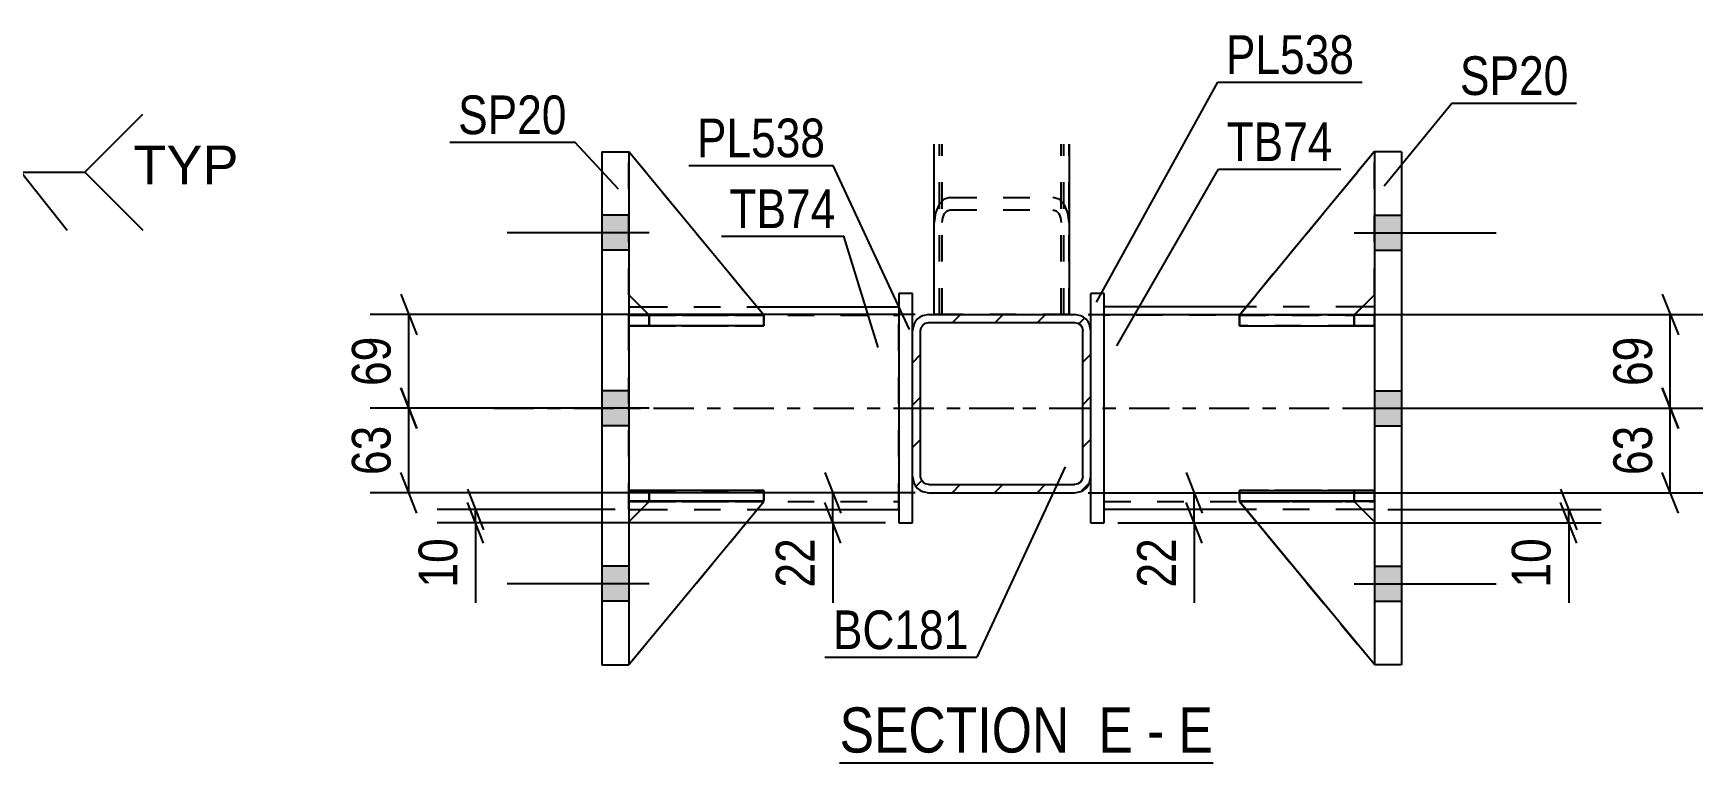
# Model space of a CAD drawing. Header units: millimetres. Extents: x 0 to 841, y 0 to 594.
# Drawn here: x 135.1 to 258.7, y 144.3 to 198.3 of the extents above; entities that cross this region are included whole.
import ezdxf

# ---------------------------------------------------------------- set-up
doc = ezdxf.new("R2010")
doc.units = ezdxf.units.MM
doc.linetypes.add('DXK_LINE_DOT2', pattern=[3.9198, 1.9599, -1.9599])
doc.linetypes.add('DXK_LINE_DOT3', pattern=[5.9187, 2.979, -0.9799, 0.9799, -0.9799])
doc.styles.add('Arial', font='ARIAL.TTF', dxfattribs={"height": 0.2})
doc.styles.add('Arial Narrow', font='ARIALN.TTF', dxfattribs={"height": 0.2})

# ---------------------------------------------------------------- blocks, each defined once
blk = doc.blocks.new('Unknown-814521846-15 - 6821')
at = {"color": 6, "linetype": 'Continuous'}
blk.add_line((194.78, 144.28), (222.43, 144.28), dxfattribs=at)
at = {"color": 0, "linetype": 'Continuous'}
for points in [[(212.89, 145.03), (212.89, 148.53), (194.78, 148.53), (194.78, 145.03)], [(216.5, 145.03), (216.5, 148.53), (213.94, 148.53), (213.94, 145.03)], [(218.82, 145.03), (218.82, 148.53), (217.55, 148.53), (217.55, 145.03)], [(222.43, 145.03), (222.43, 148.53), (219.87, 148.53), (219.87, 145.03)]]:
    blk.add_wipeout(points, dxfattribs=at)
at = {"color": 7, "linetype": 'Continuous', "style": 'Arial Narrow'}
for s, p in [('SECTION ', (194.78, 145.03)), ('E', (213.94, 145.03)), ('E', (219.87, 145.03)), ('-', (217.55, 145.03))]:
    blk.add_text(s, height=3.34, dxfattribs=at).set_placement(p)
blk = doc.blocks.new('Part-814521846-6914 - 6821')
at = {"color": 2, "linetype": 'Continuous'}
for p, q in [((200.18, 179.04), (199.18, 179.04)), ((199.18, 179.04), (199.18, 162.04)), ((200.18, 176.27), (200.18, 179.04)), ((200.18, 162.04), (200.18, 165.47)), ((199.18, 162.04), (200.18, 162.04))]:
    blk.add_line(p, q, dxfattribs=at)
at = {"color": 7, "linetype": 'DXK_LINE_DOT2'}
blk.add_line((200.18, 165.47), (200.18, 176.27), dxfattribs=at)
blk = doc.blocks.new('Part-814521846-6857 - 6821')
at = {"color": 7, "linetype": 'DXK_LINE_DOT2'}
for p, q in [((234.38, 189.54), (224.38, 177.43)), ((224.38, 177.43), (234.38, 189.54)), ((234.38, 178.93), (234.38, 189.54)), ((232.88, 177.43), (234.38, 178.93)), ((232.88, 177.43), (234.38, 178.93)), ((224.38, 177.43), (232.88, 177.43)), ((224.38, 177.43), (224.38, 177.43)), ((232.88, 177.43), (224.38, 177.43)), ((232.88, 177.43), (232.88, 177.43))]:
    blk.add_line(p, q, dxfattribs=at)
blk = doc.blocks.new('Part-814521846-6843 - 6821')
at = {"color": 2, "linetype": 'Continuous'}
for p, q in [((201.78, 177.47), (201.78, 190.08)), ((211.78, 190.08), (211.78, 177.47))]:
    blk.add_line(p, q, dxfattribs=at)
at = {"color": 7, "linetype": 'DXK_LINE_DOT2'}
for p, q in [((202.18, 177.47), (202.18, 190.08)), ((211.38, 177.47), (211.38, 190.08)), ((211.78, 177.47), (201.78, 177.47))]:
    blk.add_line(p, q, dxfattribs=at)
blk = doc.blocks.new('Part-814521846-6827 - 6821')
at = {"color": 2, "linetype": 'Continuous'}
for p, q in [((224.89, 178.03), (214.38, 178.03)), ((234.38, 178.03), (233.49, 178.03)), ((224.87, 163.03), (214.38, 163.03)), ((234.38, 163.03), (233.48, 163.03))]:
    blk.add_line(p, q, dxfattribs=at)
at = {"color": 7, "linetype": 'DXK_LINE_DOT2'}
for p, q in [((214.38, 163.03), (214.38, 178.03)), ((233.49, 178.03), (224.89, 178.03)), ((234.38, 178.03), (234.38, 163.03)), ((234.38, 177.43), (214.38, 177.43)), ((214.38, 163.63), (234.38, 163.63)), ((233.48, 163.03), (224.87, 163.03))]:
    blk.add_line(p, q, dxfattribs=at)
at = {"color": 7, "linetype": 'DXK_LINE_DOT3'}
blk.add_line((204.38, 170.53), (244.38, 170.53), dxfattribs=at)
blk = doc.blocks.new('Part-814521846-6852 - 6821')
at = {"color": 2, "linetype": 'Continuous'}
for p, q in [((180.68, 163.62), (179.18, 162.12)), ((179.18, 151.54), (189.18, 163.62)), ((189.18, 163.62), (180.68, 163.62)), ((180.68, 163.62), (180.68, 163.62)), ((189.18, 163.62), (189.18, 163.62))]:
    blk.add_line(p, q, dxfattribs=at)
at = {"color": 7, "linetype": 'DXK_LINE_DOT2'}
for p, q in [((179.18, 162.12), (180.68, 163.62)), ((179.18, 151.54), (189.18, 163.62)), ((180.68, 163.62), (189.18, 163.62)), ((179.18, 162.12), (179.18, 151.54))]:
    blk.add_line(p, q, dxfattribs=at)
blk = doc.blocks.new('Part-814521846-6844 - 6821')
at = {"color": 7, "linetype": 'DXK_LINE_DOT2'}
for p, q in [((201.78, 177.47), (201.78, 190.08)), ((202.38, 177.47), (202.38, 190.08)), ((211.18, 177.47), (211.18, 190.08)), ((211.78, 177.47), (211.78, 190.08)), ((202.14, 185.6), (201.88, 185)), ((202.52, 186.01), (202.14, 185.6)), ((202.98, 186.15), (202.52, 186.01)), ((202.98, 186.15), (210.58, 186.15)), ((211.04, 186.01), (210.58, 186.15)), ((211.43, 185.6), (211.04, 186.01)), ((211.69, 185), (211.43, 185.6)), ((201.88, 185), (201.78, 184.29)), ((202.38, 184.29), (202.43, 184.64)), ((202.43, 184.64), (202.56, 184.95)), ((202.56, 184.95), (202.75, 185.15)), ((202.75, 185.15), (202.98, 185.22)), ((202.98, 185.22), (210.58, 185.22)), ((210.58, 185.22), (210.81, 185.15)), ((210.81, 185.15), (211.01, 184.95)), ((211.01, 184.95), (211.14, 184.64)), ((211.14, 184.64), (211.18, 184.29)), ((211.78, 184.29), (211.69, 185)), ((202.75, 177.47), (201.78, 177.47)), ((211.78, 177.47), (202.75, 177.47))]:
    blk.add_line(p, q, dxfattribs=at)
blk = doc.blocks.new('Part-814521846-6836 - 6821')
at = {"linetype": 'Continuous'}
h = blk.add_hatch(dxfattribs=at)
h.set_pattern_fill('', scale=0.7, style=0, pattern_type=0)
h.set_pattern_definition([(45, (212.643, 164.3658), (-1.57154, 1.57154), [])])
h.paths.add_polyline_path([(212.18, 164.27), (212.64, 164.37), (213.03, 164.63), (213.29, 165.02), (213.38, 165.47), (213.38, 176.27), (213.29, 176.73), (213.03, 177.12), (212.64, 177.38), (212.18, 177.47), (201.38, 177.47), (200.92, 177.38), (200.54, 177.12), (200.28, 176.73), (200.18, 176.27), (200.18, 165.47), (200.28, 165.02), (200.54, 164.63), (200.92, 164.37), (201.38, 164.27)])
h.paths.add_polyline_path([(201.38, 164.87), (201.15, 164.92), (200.96, 165.05), (200.83, 165.24), (200.78, 165.47), (200.78, 176.27), (200.83, 176.5), (200.96, 176.7), (201.15, 176.83), (201.38, 176.87), (212.18, 176.87), (212.41, 176.83), (212.61, 176.7), (212.74, 176.5), (212.78, 176.27), (212.78, 165.47), (212.74, 165.24), (212.61, 165.05), (212.41, 164.92), (212.18, 164.87)])
at = {"color": 2, "linetype": 'Continuous'}
for p, q in [((200.28, 176.73), (200.18, 176.27)), ((201.38, 177.47), (200.92, 177.38)), ((200.96, 176.7), (201.15, 176.83)), ((201.15, 176.83), (201.38, 176.87)), ((201.38, 177.47), (201.38, 177.47)), ((201.38, 177.47), (212.18, 177.47)), ((201.38, 176.87), (201.38, 176.87)), ((201.38, 176.87), (212.18, 176.87)), ((212.18, 177.47), (212.18, 177.47)), ((212.64, 177.38), (212.18, 177.47)), ((212.18, 176.87), (212.18, 176.87)), ((212.18, 176.87), (212.41, 176.83)), ((212.41, 176.83), (212.61, 176.7)), ((213.38, 176.27), (213.29, 176.73)), ((200.18, 176.27), (200.18, 176.27)), ((200.18, 165.47), (200.18, 176.27)), ((200.78, 176.27), (200.83, 176.5)), ((200.78, 176.27), (200.78, 176.27)), ((200.78, 165.47), (200.78, 176.27)), ((200.83, 176.5), (200.96, 176.7)), ((212.61, 176.7), (212.74, 176.5)), ((212.74, 176.5), (212.78, 176.27)), ((212.78, 176.27), (212.78, 176.27)), ((212.78, 165.47), (212.78, 176.27)), ((213.38, 176.27), (213.38, 176.27)), ((213.38, 165.47), (213.38, 176.27)), ((200.18, 165.47), (200.18, 165.47)), ((200.18, 165.47), (200.28, 165.02)), ((200.78, 165.47), (200.78, 165.47)), ((200.83, 165.24), (200.78, 165.47)), ((200.96, 165.05), (200.83, 165.24)), ((200.92, 164.37), (201.38, 164.27)), ((201.15, 164.92), (200.96, 165.05)), ((201.38, 164.87), (201.15, 164.92)), ((201.38, 164.87), (201.38, 164.87)), ((201.38, 164.87), (212.18, 164.87)), ((212.41, 164.92), (212.18, 164.87)), ((212.18, 164.87), (212.18, 164.87)), ((212.18, 164.27), (212.64, 164.37)), ((212.61, 165.05), (212.41, 164.92)), ((212.74, 165.24), (212.61, 165.05)), ((212.78, 165.47), (212.74, 165.24)), ((212.78, 165.47), (212.78, 165.47)), ((213.29, 165.02), (213.38, 165.47)), ((213.38, 165.47), (213.38, 165.47)), ((201.38, 164.27), (201.38, 164.27)), ((201.38, 164.27), (212.18, 164.27)), ((212.18, 164.27), (212.18, 164.27))]:
    blk.add_line(p, q, dxfattribs=at)
at = {"color": 7, "linetype": 'DXK_LINE_DOT3'}
blk.add_line((206.78, 170.87), (206.78, 170.87), dxfattribs=at)
at = {"color": 2, "linetype": 'Continuous'}
for centre, start, end in [((201.38, 176.27), 112.5, 157.5), ((212.18, 176.27), 22.5, 67.5), ((201.38, 165.47), 202.5, 247.5), ((212.18, 165.47), 292.5, 337.5)]:
    blk.add_arc(centre, 1.2, start, end, dxfattribs=at)
blk = doc.blocks.new('Part-814521846-6853 - 6821')
at = {"color": 2, "linetype": 'Continuous'}
for p, q in [((224.39, 177.44), (224.38, 177.44)), ((224.38, 177.44), (224.38, 176.64)), ((234.38, 177.44), (225.63, 177.44)), ((234.38, 177.44), (234.38, 177.44)), ((234.38, 177.44), (234.38, 176.64)), ((224.38, 176.64), (234.38, 176.64))]:
    blk.add_line(p, q, dxfattribs=at)
at = {"color": 7, "linetype": 'DXK_LINE_DOT2'}
for p, q in [((225.63, 177.44), (224.39, 177.44)), ((232.88, 177.44), (224.39, 177.44)), ((232.88, 177.44), (234.38, 177.44)), ((232.88, 177.44), (232.88, 176.64)), ((234.38, 177.44), (234.38, 177.44)), ((224.38, 176.64), (232.88, 176.64)), ((232.88, 176.64), (234.38, 176.64))]:
    blk.add_line(p, q, dxfattribs=at)
blk = doc.blocks.new('Part-814521846-6854 - 6821')
at = {"color": 2, "linetype": 'Continuous'}
for p, q in [((224.38, 164.44), (234.38, 164.44)), ((224.38, 164.44), (224.38, 163.64)), ((234.38, 164.44), (234.38, 164.44)), ((234.38, 163.64), (234.38, 164.44)), ((234.38, 163.64), (224.38, 163.64))]:
    blk.add_line(p, q, dxfattribs=at)
at = {"color": 7, "linetype": 'DXK_LINE_DOT2'}
for p, q in [((232.88, 164.44), (224.38, 164.44)), ((234.38, 164.44), (232.88, 164.44)), ((232.88, 164.44), (232.88, 163.64)), ((234.38, 164.44), (234.38, 164.44)), ((224.38, 163.64), (232.88, 163.64)), ((232.88, 163.64), (234.38, 163.64))]:
    blk.add_line(p, q, dxfattribs=at)
blk = doc.blocks.new('Part-814521846-6855 - 6821')
at = {"color": 7, "linetype": 'DXK_LINE_DOT2'}
for p, q in [((224.38, 176.64), (224.38, 177.44)), ((224.38, 177.44), (232.88, 177.44)), ((234.38, 177.44), (224.38, 177.44)), ((232.88, 176.64), (232.88, 177.44)), ((232.88, 177.44), (234.38, 177.44)), ((234.38, 176.64), (234.38, 177.44)), ((234.38, 176.64), (234.38, 177.44)), ((234.38, 177.44), (234.38, 177.44)), ((232.88, 176.64), (224.38, 176.64)), ((224.38, 176.64), (234.38, 176.64)), ((234.38, 176.64), (232.88, 176.64)), ((234.38, 176.64), (234.38, 176.64))]:
    blk.add_line(p, q, dxfattribs=at)
blk = doc.blocks.new('Part-814521846-6856 - 6821')
at = {"color": 7, "linetype": 'DXK_LINE_DOT2'}
for p, q in [((224.38, 163.64), (224.38, 164.44)), ((224.38, 164.44), (232.88, 164.44)), ((234.38, 164.44), (224.38, 164.44)), ((232.88, 163.64), (232.88, 164.44)), ((232.88, 164.44), (234.38, 164.44)), ((234.38, 163.64), (234.38, 164.44)), ((234.38, 163.64), (234.38, 164.44)), ((234.38, 164.44), (234.38, 164.44)), ((232.88, 163.64), (224.38, 163.64)), ((224.38, 163.64), (234.38, 163.64)), ((234.38, 163.64), (232.88, 163.64)), ((234.38, 163.64), (234.38, 163.64))]:
    blk.add_line(p, q, dxfattribs=at)
blk = doc.blocks.new('Part-814521846-6858 - 6821')
at = {"color": 2, "linetype": 'Continuous'}
for p, q in [((179.18, 163.64), (179.18, 164.44)), ((189.18, 164.44), (179.18, 164.44)), ((189.18, 163.64), (189.18, 164.44)), ((189.18, 163.64), (179.18, 163.64)), ((179.18, 163.64), (179.18, 163.64))]:
    blk.add_line(p, q, dxfattribs=at)
at = {"color": 7, "linetype": 'DXK_LINE_DOT2'}
for p, q in [((180.68, 164.44), (179.18, 164.44)), ((180.68, 163.64), (180.68, 164.44)), ((189.18, 164.44), (180.68, 164.44)), ((179.18, 163.64), (180.68, 163.64)), ((180.68, 163.64), (189.18, 163.64))]:
    blk.add_line(p, q, dxfattribs=at)
blk = doc.blocks.new('Part-814521846-6859 - 6821')
at = {"color": 7, "linetype": 'DXK_LINE_DOT2'}
for p, q in [((179.18, 177.44), (180.68, 177.44)), ((188.95, 177.44), (179.18, 177.44)), ((179.18, 177.44), (179.18, 177.44)), ((179.18, 177.44), (179.18, 176.64)), ((179.18, 177.44), (179.18, 176.64)), ((180.68, 177.44), (189.18, 177.44)), ((180.68, 177.44), (180.68, 176.64)), ((189.18, 177.44), (189.18, 176.64)), ((180.68, 176.64), (179.18, 176.64)), ((179.18, 176.64), (189.18, 176.64)), ((179.18, 176.64), (179.18, 176.64)), ((189.18, 176.64), (180.68, 176.64))]:
    blk.add_line(p, q, dxfattribs=at)
blk = doc.blocks.new('Part-814521846-6860 - 6821')
at = {"color": 7, "linetype": 'DXK_LINE_DOT2'}
for p, q in [((179.18, 164.44), (180.68, 164.44)), ((189.18, 164.44), (179.18, 164.44)), ((179.18, 164.44), (179.18, 164.44)), ((179.18, 164.44), (179.18, 163.64)), ((179.18, 164.44), (179.18, 163.64)), ((180.68, 164.44), (189.18, 164.44)), ((180.68, 164.44), (180.68, 163.64)), ((189.18, 164.44), (189.18, 163.64)), ((180.68, 163.64), (179.18, 163.64)), ((179.18, 163.64), (189.18, 163.64)), ((179.18, 163.64), (179.18, 163.64)), ((189.18, 163.64), (180.68, 163.64))]:
    blk.add_line(p, q, dxfattribs=at)
blk = doc.blocks.new('Part-814521846-6861 - 6821')
at = {"color": 7, "linetype": 'DXK_LINE_DOT2'}
for p, q in [((179.18, 178.93), (179.18, 189.54)), ((179.18, 189.54), (189.18, 177.43)), ((179.18, 189.54), (189.18, 177.43)), ((180.68, 177.43), (179.18, 178.93)), ((180.68, 177.43), (179.18, 178.93)), ((189.18, 177.43), (180.68, 177.43)), ((180.68, 177.43), (180.68, 177.43)), ((180.68, 177.43), (189.18, 177.43)), ((189.18, 177.43), (189.18, 177.43))]:
    blk.add_line(p, q, dxfattribs=at)
blk = doc.blocks.new('Part-814521846-6862 - 6821')
at = {"color": 2, "linetype": 'Continuous'}
for p, q in [((179.18, 189.54), (179.18, 189.54)), ((189.18, 177.43), (179.19, 189.53)), ((180.67, 177.44), (179.18, 178.93)), ((187.94, 177.43), (189.18, 177.43)), ((189.18, 177.43), (189.18, 177.43))]:
    blk.add_line(p, q, dxfattribs=at)
at = {"color": 7, "linetype": 'DXK_LINE_DOT2'}
for p, q in [((179.18, 189.54), (189.18, 177.43)), ((179.19, 189.53), (179.18, 189.54)), ((179.18, 178.93), (179.18, 189.54)), ((180.68, 177.43), (179.18, 178.93)), ((180.68, 177.43), (180.67, 177.44)), ((189.18, 177.43), (180.68, 177.43)), ((180.68, 177.43), (180.68, 177.43)), ((180.68, 177.43), (187.94, 177.43))]:
    blk.add_line(p, q, dxfattribs=at)
blk = doc.blocks.new('Part-814521846-6863 - 6821')
at = {"color": 7, "linetype": 'DXK_LINE_DOT2'}
for p, q in [((180.68, 163.62), (179.18, 162.12)), ((179.18, 151.54), (189.18, 163.62)), ((179.18, 162.12), (180.68, 163.62)), ((179.18, 151.54), (189.18, 163.62)), ((189.18, 163.62), (180.68, 163.62)), ((180.68, 163.62), (180.68, 163.62)), ((180.68, 163.62), (189.18, 163.62)), ((189.18, 163.62), (189.18, 163.62)), ((179.18, 162.12), (179.18, 151.54))]:
    blk.add_line(p, q, dxfattribs=at)
blk = doc.blocks.new('Part-814521846-6871 - 6821')
at = {"color": 2, "linetype": 'Continuous'}
for p, q in [((177.18, 189.53), (179.18, 189.53)), ((177.18, 189.53), (177.18, 151.53)), ((179.18, 189.53), (179.18, 151.53)), ((177.18, 151.53), (179.18, 151.53))]:
    blk.add_line(p, q, dxfattribs=at)
blk = doc.blocks.new('Part-814521846-6876 - 6821')
at = {"color": 2, "linetype": 'Continuous'}
for p, q in [((236.38, 189.53), (234.38, 189.53)), ((234.38, 189.53), (234.38, 151.53)), ((236.38, 189.53), (236.38, 151.53)), ((236.38, 151.53), (234.38, 151.53))]:
    blk.add_line(p, q, dxfattribs=at)
blk = doc.blocks.new('Part-814521846-6877 - 6821')
at = {"color": 2, "linetype": 'Continuous'}
for p, q in [((179.18, 176.64), (179.18, 177.44)), ((179.18, 177.44), (187.94, 177.44)), ((189.18, 176.64), (189.18, 177.44)), ((189.18, 177.44), (189.18, 177.44)), ((189.18, 176.64), (179.18, 176.64)), ((179.18, 176.64), (179.18, 176.64))]:
    blk.add_line(p, q, dxfattribs=at)
at = {"color": 7, "linetype": 'DXK_LINE_DOT2'}
for p, q in [((180.68, 177.44), (179.18, 177.44)), ((180.68, 176.64), (180.68, 177.44)), ((180.68, 177.44), (189.18, 177.44)), ((179.18, 176.64), (180.68, 176.64)), ((180.68, 176.64), (189.18, 176.64))]:
    blk.add_line(p, q, dxfattribs=at)
blk = doc.blocks.new('Part-814521846-6902 - 6821')
at = {"color": 2, "linetype": 'Continuous'}
for p, q in [((234.38, 189.54), (224.38, 177.43)), ((234.38, 189.54), (234.38, 189.54)), ((232.89, 177.44), (234.38, 178.93)), ((225.63, 177.43), (224.38, 177.43)), ((224.38, 177.43), (224.38, 177.43))]:
    blk.add_line(p, q, dxfattribs=at)
at = {"color": 7, "linetype": 'DXK_LINE_DOT2'}
for p, q in [((234.38, 189.54), (224.38, 177.43)), ((234.38, 178.93), (234.38, 189.54)), ((232.88, 177.43), (234.38, 178.93)), ((232.88, 177.43), (224.38, 177.43)), ((232.88, 177.43), (225.63, 177.43)), ((232.88, 177.43), (232.89, 177.44)), ((232.88, 177.43), (232.88, 177.43))]:
    blk.add_line(p, q, dxfattribs=at)
blk = doc.blocks.new('Part-814521846-6903 - 6821')
at = {"color": 7, "linetype": 'DXK_LINE_DOT2'}
for p, q in [((224.38, 163.62), (232.88, 163.62)), ((234.38, 151.54), (224.38, 163.62)), ((224.38, 163.62), (224.38, 163.62)), ((232.88, 163.62), (224.38, 163.62)), ((224.38, 163.62), (234.38, 151.54)), ((232.88, 163.62), (234.38, 162.12)), ((232.88, 163.62), (232.88, 163.62)), ((234.38, 162.12), (232.88, 163.62)), ((234.38, 162.12), (234.38, 151.54))]:
    blk.add_line(p, q, dxfattribs=at)
blk = doc.blocks.new('Part-814521846-6919 - 6821')
at = {"color": 2, "linetype": 'Continuous'}
for p, q in [((214.38, 179.04), (213.38, 179.04)), ((213.38, 176.27), (213.38, 179.04)), ((214.38, 162.04), (214.38, 179.04)), ((213.38, 162.04), (213.38, 165.47)), ((213.38, 162.04), (214.38, 162.04))]:
    blk.add_line(p, q, dxfattribs=at)
at = {"color": 7, "linetype": 'DXK_LINE_DOT2'}
blk.add_line((213.38, 165.47), (213.38, 176.27), dxfattribs=at)
blk = doc.blocks.new('Part-814521846-6904 - 6821')
at = {"color": 2, "linetype": 'Continuous'}
for p, q in [((224.38, 163.62), (224.38, 163.62)), ((232.88, 163.62), (224.38, 163.62)), ((234.38, 151.54), (224.38, 163.62)), ((232.88, 163.62), (232.88, 163.62)), ((232.88, 163.62), (234.38, 162.12))]:
    blk.add_line(p, q, dxfattribs=at)
at = {"color": 7, "linetype": 'DXK_LINE_DOT2'}
for p, q in [((224.38, 163.62), (232.88, 163.62)), ((234.38, 151.54), (224.38, 163.62)), ((232.88, 163.62), (234.38, 162.12)), ((234.38, 162.12), (234.38, 151.54))]:
    blk.add_line(p, q, dxfattribs=at)
blk = doc.blocks.new('Part-814521846-6909 - 6821')
at = {"color": 2, "linetype": 'Continuous'}
for p, q in [((179.18, 178.03), (180.08, 178.03)), ((188.68, 178.03), (199.18, 178.03)), ((179.18, 163.03), (180.09, 163.03)), ((188.69, 163.03), (199.18, 163.03))]:
    blk.add_line(p, q, dxfattribs=at)
at = {"color": 7, "linetype": 'DXK_LINE_DOT2'}
for p, q in [((179.18, 163.03), (179.18, 178.03)), ((180.08, 178.03), (188.68, 178.03)), ((199.18, 163.03), (199.18, 178.03)), ((179.18, 177.43), (199.18, 177.43)), ((179.18, 163.63), (199.18, 163.63)), ((180.09, 163.03), (188.69, 163.03))]:
    blk.add_line(p, q, dxfattribs=at)
at = {"color": 7, "linetype": 'DXK_LINE_DOT3'}
blk.add_line((169.18, 170.53), (209.18, 170.53), dxfattribs=at)
blk = doc.blocks.new('Bolt-814521846-6957 - 6821')
at = {"linetype": 'Continuous'}
for points in [[(179.18, 182.23), (179.18, 184.83), (177.18, 184.83), (177.18, 182.23)], [(179.18, 182.23), (179.18, 184.83), (177.18, 184.83), (177.18, 182.23)], [(179.18, 182.23), (179.18, 184.83), (177.18, 184.83), (177.18, 182.23)], [(179.18, 169.23), (179.18, 171.83), (177.18, 171.83), (177.18, 169.23)], [(179.18, 169.23), (179.18, 171.83), (177.18, 171.83), (177.18, 169.23)], [(179.18, 156.23), (179.18, 158.83), (177.18, 158.83), (177.18, 156.23)], [(179.18, 156.23), (179.18, 158.83), (177.18, 158.83), (177.18, 156.23)], [(179.18, 156.23), (179.18, 158.83), (177.18, 158.83), (177.18, 156.23)]]:
    blk.add_hatch(color=1, dxfattribs=at).paths.add_polyline_path(points)
at = {"color": 1, "linetype": 'Continuous'}
for p, q in [((179.18, 184.83), (177.18, 184.83)), ((179.18, 184.83), (177.18, 184.83)), ((179.18, 184.83), (177.18, 184.83)), ((180.68, 183.53), (170.18, 183.53)), ((180.68, 183.53), (170.18, 183.53)), ((180.68, 183.53), (170.18, 183.53)), ((179.18, 182.23), (177.18, 182.23)), ((179.18, 182.23), (177.18, 182.23)), ((179.18, 182.23), (177.18, 182.23)), ((179.18, 171.83), (177.18, 171.83)), ((179.18, 171.83), (177.18, 171.83)), ((180.68, 170.53), (170.18, 170.53)), ((180.68, 170.53), (170.18, 170.53)), ((179.18, 169.23), (177.18, 169.23)), ((179.18, 169.23), (177.18, 169.23)), ((179.18, 158.83), (177.18, 158.83)), ((179.18, 158.83), (177.18, 158.83)), ((179.18, 158.83), (177.18, 158.83)), ((180.68, 157.53), (170.18, 157.53)), ((180.68, 157.53), (170.18, 157.53)), ((180.68, 157.53), (170.18, 157.53)), ((179.18, 156.23), (177.18, 156.23)), ((179.18, 156.23), (177.18, 156.23)), ((179.18, 156.23), (177.18, 156.23))]:
    blk.add_line(p, q, dxfattribs=at)
blk = doc.blocks.new('Bolt-814521846-6958 - 6821')
at = {"linetype": 'Continuous'}
for points in [[(236.38, 182.23), (236.38, 184.83), (234.38, 184.83), (234.38, 182.23)], [(236.38, 182.23), (236.38, 184.83), (234.38, 184.83), (234.38, 182.23)], [(236.38, 182.23), (236.38, 184.83), (234.38, 184.83), (234.38, 182.23)], [(236.38, 169.23), (236.38, 171.83), (234.38, 171.83), (234.38, 169.23)], [(236.38, 169.23), (236.38, 171.83), (234.38, 171.83), (234.38, 169.23)], [(236.38, 156.23), (236.38, 158.83), (234.38, 158.83), (234.38, 156.23)], [(236.38, 156.23), (236.38, 158.83), (234.38, 158.83), (234.38, 156.23)], [(236.38, 156.23), (236.38, 158.83), (234.38, 158.83), (234.38, 156.23)]]:
    blk.add_hatch(color=1, dxfattribs=at).paths.add_polyline_path(points)
at = {"color": 1, "linetype": 'Continuous'}
for p, q in [((234.38, 184.83), (236.38, 184.83)), ((234.38, 184.83), (236.38, 184.83)), ((234.38, 184.83), (236.38, 184.83)), ((232.88, 183.53), (243.38, 183.53)), ((232.88, 183.53), (243.38, 183.53)), ((232.88, 183.53), (243.38, 183.53)), ((234.38, 182.23), (236.38, 182.23)), ((234.38, 182.23), (236.38, 182.23)), ((234.38, 182.23), (236.38, 182.23)), ((234.38, 171.83), (236.38, 171.83)), ((234.38, 171.83), (236.38, 171.83)), ((232.88, 170.53), (243.38, 170.53)), ((232.88, 170.53), (243.38, 170.53)), ((234.38, 169.23), (236.38, 169.23)), ((234.38, 169.23), (236.38, 169.23)), ((234.38, 158.83), (236.38, 158.83)), ((234.38, 158.83), (236.38, 158.83)), ((234.38, 158.83), (236.38, 158.83)), ((232.88, 157.53), (243.38, 157.53)), ((232.88, 157.53), (243.38, 157.53)), ((232.88, 157.53), (243.38, 157.53)), ((234.38, 156.23), (236.38, 156.23)), ((234.38, 156.23), (236.38, 156.23)), ((234.38, 156.23), (236.38, 156.23))]:
    blk.add_line(p, q, dxfattribs=at)
blk = doc.blocks.new('StraightDimension-814521846-7036 - 6821')
at = {"color": 7, "linetype": 'Continuous'}
for p, q in [((255.68, 172.03), (256.88, 169.03)), ((242.86, 170.53), (258.68, 170.53)), ((256.28, 164.27), (256.28, 170.53)), ((256.88, 162.77), (255.68, 165.77)), ((213.18, 164.27), (258.68, 164.27))]:
    blk.add_line(p, q, dxfattribs=at)
at = {"color": 0}
blk.add_wipeout([(255.53, 169.83), (251.33, 169.83), (251.33, 164.98), (255.53, 164.98)], dxfattribs=at)
at = {"color": 3, "style": 'Arial Narrow'}
blk.add_text('63', height=2.863, rotation=90.0002, dxfattribs=at).set_placement((254.93, 165.58))
blk = doc.blocks.new('StraightDimension-814521846-7057 - 6821')
at = {"color": 7, "linetype": 'Continuous'}
for p, q in [((193.68, 165.77), (194.88, 162.77)), ((200.38, 164.27), (191.43, 164.27)), ((194.88, 160.54), (193.68, 163.54)), ((194.28, 162.04), (194.28, 164.27)), ((198.18, 162.04), (191.43, 162.04)), ((194.28, 162.04), (194.28, 156.13)), ((194.28, 162.04), (194.28, 156.13))]:
    blk.add_line(p, q, dxfattribs=at)
at = {"color": 0}
blk.add_wipeout([(193.53, 161.51), (189.33, 161.51), (189.33, 156.65), (193.53, 156.65)], dxfattribs=at)
at = {"color": 3, "style": 'Arial Narrow'}
blk.add_text('22', height=2.863, rotation=90.0002, dxfattribs=at).set_placement((192.93, 157.25))
blk = doc.blocks.new('StraightDimension-814521846-7046 - 6821')
at = {"color": 7, "linetype": 'Continuous'}
for p, q in [((255.68, 178.97), (256.88, 175.97)), ((213.18, 177.47), (258.68, 177.47)), ((256.28, 170.53), (256.28, 177.47)), ((256.88, 169.03), (255.68, 172.03)), ((242.86, 170.53), (258.68, 170.53))]:
    blk.add_line(p, q, dxfattribs=at)
at = {"color": 0}
blk.add_wipeout([(255.53, 176.43), (251.33, 176.43), (251.33, 171.58), (255.53, 171.58)], dxfattribs=at)
at = {"color": 3, "style": 'Arial Narrow'}
blk.add_text('69', height=2.863, rotation=90.0002, dxfattribs=at).set_placement((254.93, 172.18))
blk = doc.blocks.new('StraightDimension-814521846-7079 - 6821')
at = {"color": 7, "linetype": 'Continuous'}
for p, q in [((248.16, 164.53), (249.36, 161.53)), ((249.36, 160.54), (248.16, 163.54)), ((215.38, 162.04), (251.16, 162.04)), ((235.38, 163.03), (251.16, 163.03)), ((248.76, 162.04), (248.76, 163.03)), ((248.76, 162.04), (248.76, 156.13)), ((248.76, 162.04), (248.76, 156.13))]:
    blk.add_line(p, q, dxfattribs=at)
at = {"color": 0}
blk.add_wipeout([(248.01, 161.51), (243.81, 161.51), (243.81, 156.65), (248.01, 156.65)], dxfattribs=at)
at = {"color": 3, "style": 'Arial Narrow'}
blk.add_text('10', height=2.863, rotation=90.0002, dxfattribs=at).set_placement((247.41, 157.25))
blk = doc.blocks.new('StraightDimension-814521846-7015 - 6821')
at = {"color": 7, "linetype": 'Continuous'}
for p, q in [((162.29, 178.97), (163.49, 175.97)), ((200.38, 177.47), (160.04, 177.47)), ((162.89, 170.53), (162.89, 177.47)), ((163.49, 169.03), (162.29, 172.03)), ((171.22, 170.53), (160.04, 170.53))]:
    blk.add_line(p, q, dxfattribs=at)
at = {"color": 0}
blk.add_wipeout([(162.14, 176.43), (157.94, 176.43), (157.94, 171.58), (162.14, 171.58)], dxfattribs=at)
at = {"color": 3, "style": 'Arial Narrow'}
blk.add_text('69', height=2.863, rotation=90.0002, dxfattribs=at).set_placement((161.54, 172.18))
blk = doc.blocks.new('StraightDimension-814521846-7090 - 6821')
at = {"color": 7, "linetype": 'Continuous'}
for p, q in [((167.23, 164.53), (168.43, 161.53)), ((168.43, 160.54), (167.23, 163.54)), ((178.18, 163.03), (164.98, 163.03)), ((198.18, 162.04), (164.98, 162.04)), ((167.83, 162.04), (167.83, 163.03)), ((167.83, 162.04), (167.83, 156.13)), ((167.83, 162.04), (167.83, 156.13))]:
    blk.add_line(p, q, dxfattribs=at)
at = {"color": 0}
blk.add_wipeout([(167.08, 161.51), (162.88, 161.51), (162.88, 156.65), (167.08, 156.65)], dxfattribs=at)
at = {"color": 3, "style": 'Arial Narrow'}
blk.add_text('10', height=2.863, rotation=90.0002, dxfattribs=at).set_placement((166.48, 157.25))
blk = doc.blocks.new('StraightDimension-814521846-7026 - 6821')
at = {"color": 7, "linetype": 'Continuous'}
for p, q in [((162.29, 172.03), (163.49, 169.03)), ((171.22, 170.53), (160.04, 170.53)), ((162.89, 164.27), (162.89, 170.53)), ((163.49, 162.77), (162.29, 165.77)), ((200.38, 164.27), (160.04, 164.27))]:
    blk.add_line(p, q, dxfattribs=at)
at = {"color": 0}
blk.add_wipeout([(162.14, 169.83), (157.94, 169.83), (157.94, 164.98), (162.14, 164.98)], dxfattribs=at)
at = {"color": 3, "style": 'Arial Narrow'}
blk.add_text('63', height=2.863, rotation=90.0002, dxfattribs=at).set_placement((161.54, 165.58))
blk = doc.blocks.new('StraightDimension-814521846-7068 - 6821')
at = {"color": 7, "linetype": 'Continuous'}
for p, q in [((220.43, 165.77), (221.63, 162.77)), ((213.18, 164.27), (223.43, 164.27)), ((221.63, 160.54), (220.43, 163.54)), ((221.03, 162.04), (221.03, 164.27)), ((215.38, 162.04), (223.43, 162.04)), ((221.03, 162.04), (221.03, 156.13)), ((221.03, 162.04), (221.03, 156.13))]:
    blk.add_line(p, q, dxfattribs=at)
at = {"color": 0}
blk.add_wipeout([(220.28, 161.51), (216.08, 161.51), (216.08, 156.65), (220.28, 156.65)], dxfattribs=at)
at = {"color": 3, "style": 'Arial Narrow'}
blk.add_text('22', height=2.863, rotation=90.0002, dxfattribs=at).set_placement((219.68, 157.25))
blk = doc.blocks.new('WeldMark-814521846-6806 - 6564')
at = {"linetype": 'Continuous'}
blk.add_hatch(color=30, dxfattribs=at).paths.add_polyline_path([(118.83, 176.72), (116.12, 175.23), (117.81, 177.82)])
at = {"color": 30, "linetype": 'Continuous'}
for p, q in [((116.12, 175.23), (129.9, 188.02)), ((129.9, 188.02), (138.9, 188.02))]:
    blk.add_line(p, q, dxfattribs=at)
at = {"color": 3, "linetype": 'Continuous'}
for q in [(137.61, 183.73), (134.19, 183.73)]:
    blk.add_line((134.19, 188.02), q, dxfattribs=at)
for start, end in [(90, 270), (270, 90)]:
    blk.add_arc((129.9, 188.02), 1.5, start, end, dxfattribs=at)
at = {"color": 0, "linetype": 'Continuous'}
blk.add_wipeout([(150.28, 187.12), (150.28, 190.12), (142.5, 190.12), (142.5, 187.12)], dxfattribs=at)
blk.add_wipeout([(150.28, 187.12), (150.28, 190.12), (142.5, 190.12), (142.5, 187.12)], dxfattribs=at)
at = {"color": 3, "linetype": 'Continuous'}
for q in [(143.19, 192.3), (143.19, 183.73)]:
    blk.add_line((138.9, 188.02), q, dxfattribs=at)
at = {"color": 3, "linetype": 'Continuous', "style": 'Arial'}
blk.add_text('TYP', height=2.865, dxfattribs=at).set_placement((142.5, 187.12))
blk = doc.blocks.new('Mark-814521846-6823 - 6821')
at = {"color": 0}
blk.add_wipeout([(231.28, 188.83), (231.28, 191.83), (223.43, 191.83), (223.43, 188.83)], dxfattribs=at)
blk.add_wipeout([(231.28, 188.83), (231.28, 191.83), (223.43, 191.83), (223.43, 188.83)], dxfattribs=at)
at = {"color": 30, "linetype": 'Continuous'}
for p, q in [((215.32, 175.15), (222.83, 188.23)), ((222.83, 188.23), (231.88, 188.23))]:
    blk.add_line(p, q, dxfattribs=at)
at = {"color": 3, "style": 'Arial Narrow'}
blk.add_text('TB74', height=2.863, dxfattribs=at).set_placement((223.43, 188.83))
blk = doc.blocks.new('Mark-814521846-6832 - 6821')
at = {"color": 0}
blk.add_wipeout([(204.34, 152.69), (204.34, 155.69), (194.29, 155.69), (194.29, 152.69)], dxfattribs=at)
blk.add_wipeout([(204.34, 152.69), (204.34, 155.69), (194.29, 155.69), (194.29, 152.69)], dxfattribs=at)
at = {"color": 30, "linetype": 'Continuous'}
for p in [(211.48, 166.19), (193.69, 152.09)]:
    blk.add_line(p, (204.94, 152.09), dxfattribs=at)
at = {"color": 3, "style": 'Arial Narrow'}
blk.add_text('BC181', height=2.863, dxfattribs=at).set_placement((194.29, 152.69))
blk = doc.blocks.new('Mark-814521846-6915 - 6821')
at = {"color": 0}
blk.add_wipeout([(232.88, 195.29), (232.88, 198.29), (223.38, 198.29), (223.38, 195.29)], dxfattribs=at)
blk.add_wipeout([(232.88, 195.29), (232.88, 198.29), (223.38, 198.29), (223.38, 195.29)], dxfattribs=at)
at = {"color": 30, "linetype": 'Continuous'}
for p, q in [((213.81, 178.38), (222.78, 194.69)), ((222.78, 194.69), (233.48, 194.69))]:
    blk.add_line(p, q, dxfattribs=at)
at = {"color": 3, "style": 'Arial Narrow'}
blk.add_text('PL538', height=2.863, dxfattribs=at).set_placement((223.38, 195.29))
blk = doc.blocks.new('Mark-814521846-6867 - 6821')
at = {"color": 0}
blk.add_wipeout([(174.58, 190.83), (174.58, 193.83), (166.54, 193.83), (166.54, 190.83)], dxfattribs=at)
blk.add_wipeout([(174.58, 190.83), (174.58, 193.83), (166.54, 193.83), (166.54, 190.83)], dxfattribs=at)
at = {"color": 30, "linetype": 'Continuous'}
for p in [(165.94, 190.23), (178.42, 186.76)]:
    blk.add_line(p, (175.18, 190.23), dxfattribs=at)
at = {"color": 3, "style": 'Arial Narrow'}
blk.add_text('SP20', height=2.863, dxfattribs=at).set_placement((166.54, 190.83))
blk = doc.blocks.new('Mark-814521846-6872 - 6821')
at = {"color": 0}
blk.add_wipeout([(248.75, 193.73), (248.75, 196.73), (240.71, 196.73), (240.71, 193.73)], dxfattribs=at)
blk.add_wipeout([(248.75, 193.73), (248.75, 196.73), (240.71, 196.73), (240.71, 193.73)], dxfattribs=at)
at = {"color": 30, "linetype": 'Continuous'}
for p, q in [((235.11, 187.01), (240.11, 193.13)), ((240.11, 193.13), (249.35, 193.13))]:
    blk.add_line(p, q, dxfattribs=at)
at = {"color": 3, "style": 'Arial Narrow'}
blk.add_text('SP20', height=2.863, dxfattribs=at).set_placement((240.71, 193.73))
blk = doc.blocks.new('Mark-814521846-6905 - 6821')
at = {"color": 0}
blk.add_wipeout([(194.49, 183.87), (194.49, 186.87), (186.63, 186.87), (186.63, 183.87)], dxfattribs=at)
blk.add_wipeout([(194.49, 183.87), (194.49, 186.87), (186.63, 186.87), (186.63, 183.87)], dxfattribs=at)
at = {"color": 30, "linetype": 'Continuous'}
for p in [(186.03, 183.27), (197.63, 175.03)]:
    blk.add_line(p, (195.09, 183.27), dxfattribs=at)
at = {"color": 3, "style": 'Arial Narrow'}
blk.add_text('TB74', height=2.863, dxfattribs=at).set_placement((186.63, 183.87))
blk = doc.blocks.new('Mark-814521846-6910 - 6821')
at = {"color": 0}
blk.add_wipeout([(193.72, 189.12), (193.72, 192.12), (184.22, 192.12), (184.22, 189.12)], dxfattribs=at)
blk.add_wipeout([(193.72, 189.12), (193.72, 192.12), (184.22, 192.12), (184.22, 189.12)], dxfattribs=at)
at = {"color": 30, "linetype": 'Continuous'}
for p in [(183.62, 188.52), (199.96, 176.35)]:
    blk.add_line(p, (194.32, 188.52), dxfattribs=at)
at = {"color": 3, "style": 'Arial Narrow'}
blk.add_text('PL538', height=2.863, dxfattribs=at).set_placement((184.22, 189.12))

msp = doc.modelspace()

# ---------------------------------------------------------------- block references
for name in ['WeldMark-814521846-6806 - 6564', 'Part-814521846-6871 - 6821', 'Part-814521846-6861 - 6821', 'Part-814521846-6862 - 6821', 'Part-814521846-6843 - 6821', 'Part-814521846-6844 - 6821', 'Part-814521846-6857 - 6821', 'Part-814521846-6902 - 6821', 'Part-814521846-6876 - 6821', 'Bolt-814521846-6957 - 6821', 'Bolt-814521846-6958 - 6821', 'Part-814521846-6909 - 6821', 'Part-814521846-6914 - 6821', 'Part-814521846-6827 - 6821', 'Part-814521846-6919 - 6821', 'Part-814521846-6859 - 6821', 'Part-814521846-6877 - 6821', 'Part-814521846-6836 - 6821', 'Part-814521846-6853 - 6821', 'Part-814521846-6855 - 6821', 'Part-814521846-6858 - 6821', 'Part-814521846-6860 - 6821', 'Part-814521846-6854 - 6821', 'Part-814521846-6856 - 6821', 'Part-814521846-6852 - 6821', 'Part-814521846-6863 - 6821', 'Part-814521846-6903 - 6821', 'Part-814521846-6904 - 6821', 'Unknown-814521846-15 - 6821']:
    msp.add_blockref(name, (0, 0))

# ---------------------------------------------------------------- next in the draw order: block references
for name in ['Mark-814521846-6872 - 6821', 'Mark-814521846-6867 - 6821', 'StraightDimension-814521846-7015 - 6821', 'StraightDimension-814521846-7036 - 6821', 'StraightDimension-814521846-7057 - 6821']:
    msp.add_blockref(name, (0, 0))

# ---------------------------------------------------------------- next in the draw order: block references
for name in ['Mark-814521846-6905 - 6821', 'StraightDimension-814521846-7046 - 6821', 'StraightDimension-814521846-7090 - 6821', 'StraightDimension-814521846-7079 - 6821']:
    msp.add_blockref(name, (0, 0))

# ---------------------------------------------------------------- next in the draw order: block references
for name in ['Mark-814521846-6910 - 6821', 'Mark-814521846-6823 - 6821', 'StraightDimension-814521846-7026 - 6821', 'StraightDimension-814521846-7068 - 6821']:
    msp.add_blockref(name, (0, 0))

# ---------------------------------------------------------------- next in the draw order: block references
for name in ['Mark-814521846-6915 - 6821', 'Mark-814521846-6832 - 6821']:
    msp.add_blockref(name, (0, 0))

doc.saveas('drawing.dxf')
